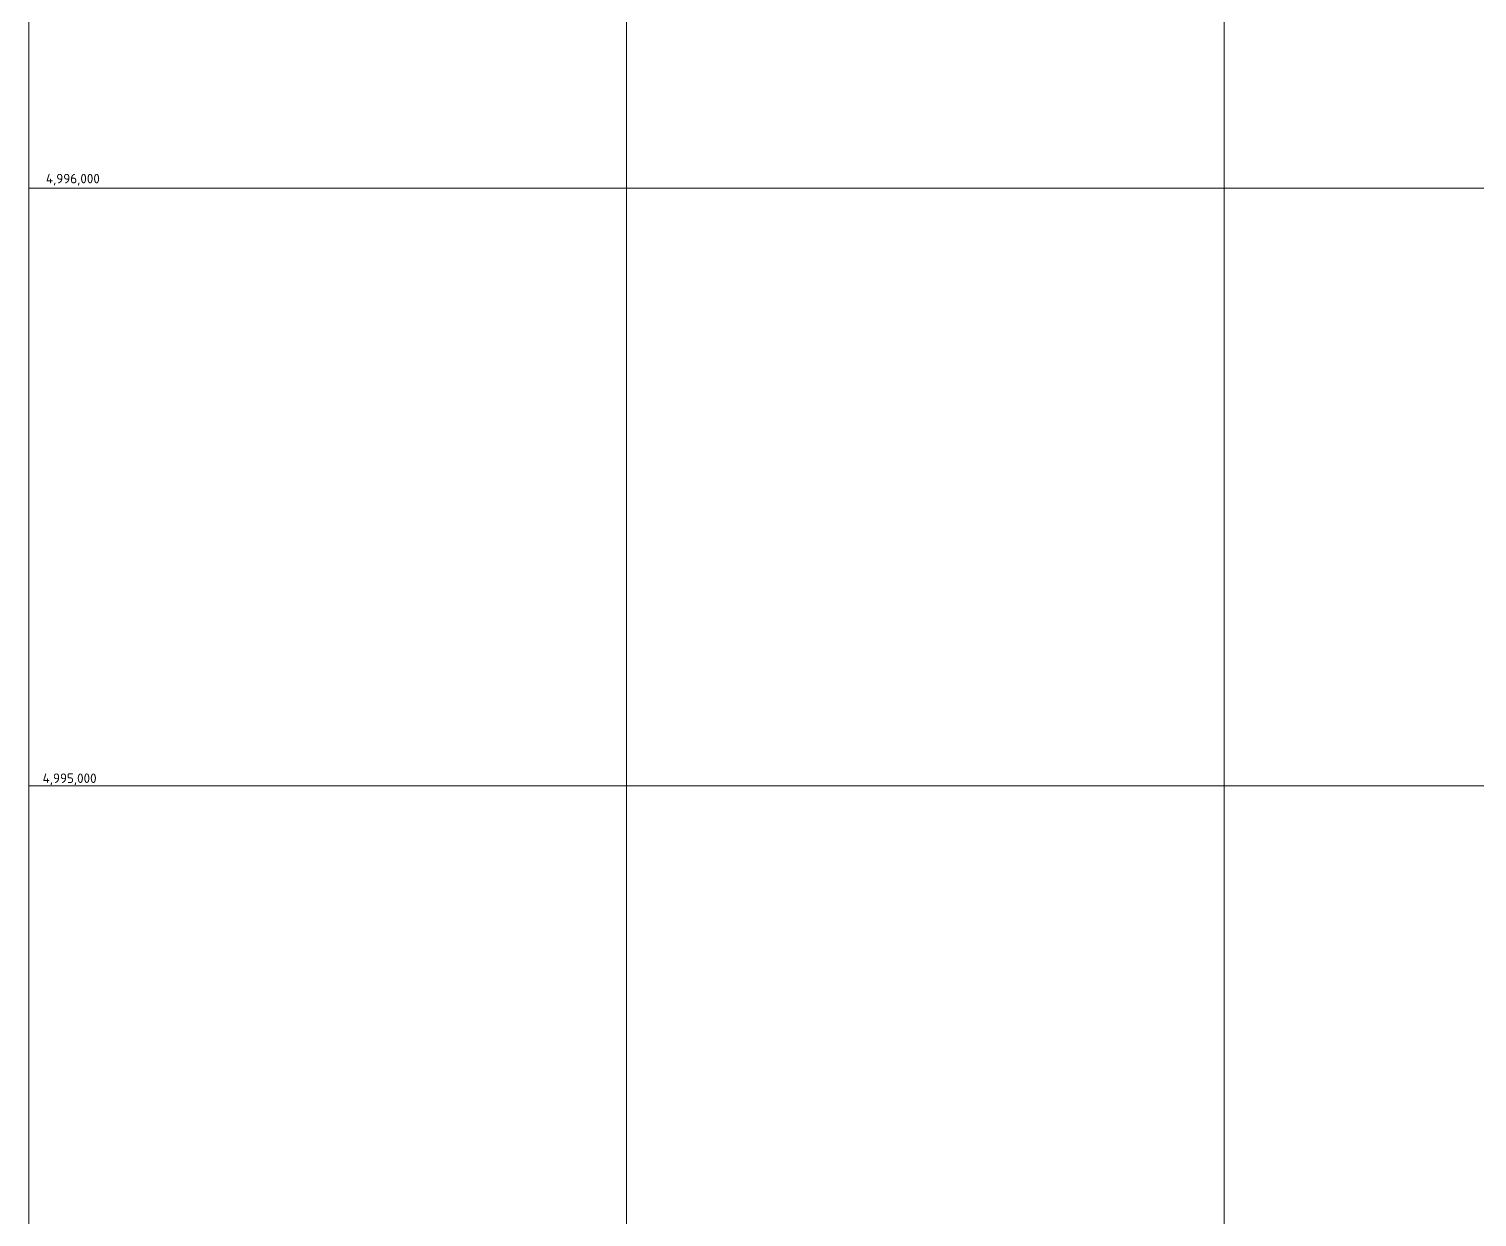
# Model space of a CAD drawing. Header units: millimetres. Extents: x 519 to 9564855, y -810 to 5021775.
# Drawn here: x 9519000 to 9521423, y 4994278 to 4996267 of the extents above; entities that cross this region are included whole.
import ezdxf

# ---------------------------------------------------------------- set-up
doc = ezdxf.new("R2010")
doc.units = ezdxf.units.MM
doc.header["$LTSCALE"] = 2
doc.header["$MEASUREMENT"] = 0
doc.layers.add('GRID_PULKOVO', color=7, linetype='Continuous')
doc.styles.add('Elect', font='isocpeur.ttf')

msp = doc.modelspace()

# ---------------------------------------------------------------- linework, layer by layer
at = {"layer": 'GRID_PULKOVO', "lineweight": 0}
for p, q in [((9519000, 5010000), (9519000, 4992000)), ((9520000, 5010000), (9520000, 4992000)), ((9521000, 5010000), (9521000, 4992000)), ((9519000, 4996000), (9533000, 4996000)), ((9519000, 4995000), (9533000, 4995000))]:
    msp.add_line(p, q, dxfattribs=at)

# ---------------------------------------------------------------- texts
at = {"layer": 'GRID_PULKOVO', "lineweight": 0, "style": 'Elect'}
for s, p in [('4,996,000', (9519028.3176, 4996008.2652)), ('4,995,000', (9519022.81352, 4995004.70984))]:
    msp.add_text(s, height=15.875, rotation=0.00000003, dxfattribs=at).set_placement(p)

doc.saveas('drawing.dxf')
